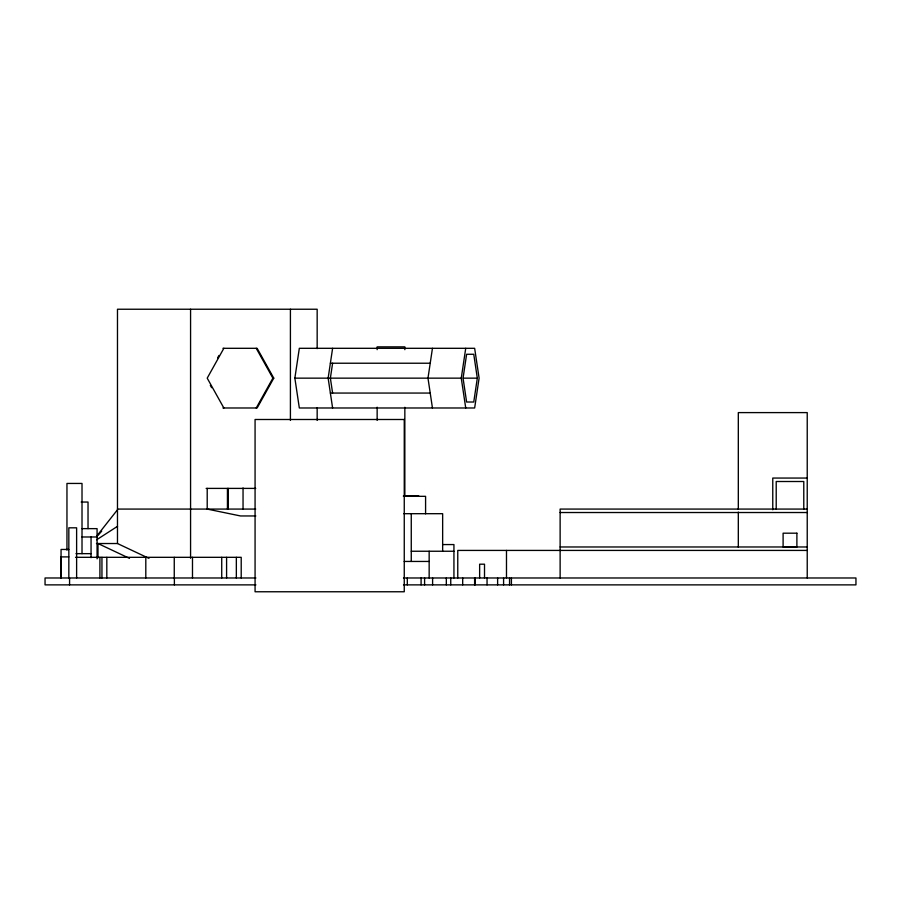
<?xml version="1.0" encoding="UTF-8"?>
<svg xmlns="http://www.w3.org/2000/svg" width="901" height="901" viewBox="0 0 901 901"><rect width="100%" height="100%" fill="white"/><g stroke="black" fill="none" stroke-linecap="round" stroke-linejoin="round"><path stroke-width="1.35" d="M294.864 378.15L299.323 348.304L474.647 348.304L479.107 378.15L474.647 407.984L299.323 407.984L294.864 378.15L461.267 378.15L465.727 407.984M332.604 348.304L328.144 378.15L332.604 407.984M332.604 363.227L330.374 378.15L332.604 393.061M432.446 348.304L427.986 378.15L432.446 407.984M461.267 378.15L465.727 348.304M477.316 378.15L473.757 402.015L466.617 402.015L463.058 378.15L466.617 354.273L473.757 354.273L477.316 378.15L463.294 378.15M217.637 357.855L218.966 355.467M223.853 348.304L207.207 378.15L223.853 407.984M256.233 407.984L272.879 378.15L256.233 348.304M222.952 348.304L257.134 348.304L273.769 378.15L257.134 407.984L222.952 407.984M96.801 535.994L117.186 510.146M98.108 535.262L101.723 531.128M96.655 539.778L117.547 526.297M330.374 363.227L430.216 363.227M272.879 378.15L273.769 378.15M330.374 393.061L430.216 393.061M807.228 478.059L772.765 478.059L772.765 509.763M206.138 488.398L255.738 488.398M403.457 495.775L418.695 495.775M403.423 496.327L425.587 496.327L425.587 513.829M81.18 502.048L88.028 502.048L88.028 528.639M117.479 509.076L255.693 509.076M807.228 509.076L560.129 509.076L560.129 577.98M560.129 512.523L807.228 512.523M403.749 513.694L442.65 513.694L442.65 551.243M255.816 515.958L240.488 515.958L207.207 509.076L207.207 488.398M82.014 528.639L97.071 528.639L97.071 558.845M82.014 536.985L97.071 536.985M96.463 543.528L117.479 543.528L148.98 558.372M442.65 544.564L453.935 544.564L453.935 577.98M560.129 546.975L807.228 546.975M68.836 549.452L61.054 549.452L61.054 577.98M807.228 550.421L457.764 550.421L457.764 577.98M411.261 551.243L453.935 551.243M75.999 553.653L91.057 553.653M61.054 556.897L68.836 556.897M75.549 557.314L241.209 557.314L241.209 577.98M404.211 561.447L429.158 561.447M255.907 577.98L45.05 577.98L45.05 584.873L255.907 584.873M403.502 577.98L855.95 577.98L855.95 584.873L403.502 584.873M129.496 558.372L97.995 543.528L97.995 557.753M210.316 385.313L211.645 387.689M807.228 577.98L807.228 412.602L738.313 412.602L738.313 509.302M803.782 509.076L803.782 481.506L776.212 481.506L776.212 509.076M738.313 512.106L738.313 547.144M511.408 577.98L511.408 584.873M509.561 577.98L509.561 584.873M506.486 550.421L506.486 577.98M503.591 577.98L503.591 584.873M497.622 577.98L497.622 584.873M487.047 577.98L487.047 584.873M484.513 577.98L484.513 564.195L479.636 564.195L479.636 577.98M475.109 577.98L475.109 584.873M474.613 577.98L474.613 584.873M462.686 577.98L462.686 584.873M450.748 577.98L450.748 584.873M446.322 577.98L446.322 584.873M432.604 577.98L432.604 584.873M429.158 551.243L429.158 577.98M424.596 577.98L424.596 584.873M421.094 577.98L421.094 584.873M411.261 513.694L411.261 561.447M407.308 577.98L407.308 584.873M404.842 349.667L404.842 346.862L377.147 346.862L377.147 349.667M404.842 407.275L404.842 496.169M377.147 407.196L377.147 420.362M317.163 348.642L317.163 309.234L117.479 309.234L117.479 543.528M317.163 407.748L317.163 420.418M290.415 309.234L290.415 420.418M243.045 487.959L243.045 509.076M236.344 557.314L236.344 577.98M228.325 488.398L228.325 509.076M227.435 488.398L227.435 509.076M226.59 557.314L226.59 577.98M221.725 557.314L221.725 577.98M192.487 557.314L192.487 577.98M190.573 309.234L190.573 558.293M174.377 577.98L174.377 584.873M174.253 557.314L174.253 577.98M145.804 557.314L145.804 577.98M106.825 557.314L106.825 577.98M101.948 557.314L101.948 577.98M99.91 557.314L99.91 577.98M91.057 536.985L91.057 557.708M82.014 553.653L82.014 483.443L66.956 483.443L66.956 550.151M76.619 577.98L76.619 527.817L68.836 527.817L68.836 577.98M69.568 577.98L69.568 584.873M60.93 557.314L60.93 577.98M404.256 419.494L255.073 419.494L255.073 591.766L404.256 591.766L404.256 419.494M796.889 533.189L783.104 533.189L783.104 546.975L796.889 546.997L796.889 533.189"/></g></svg>
